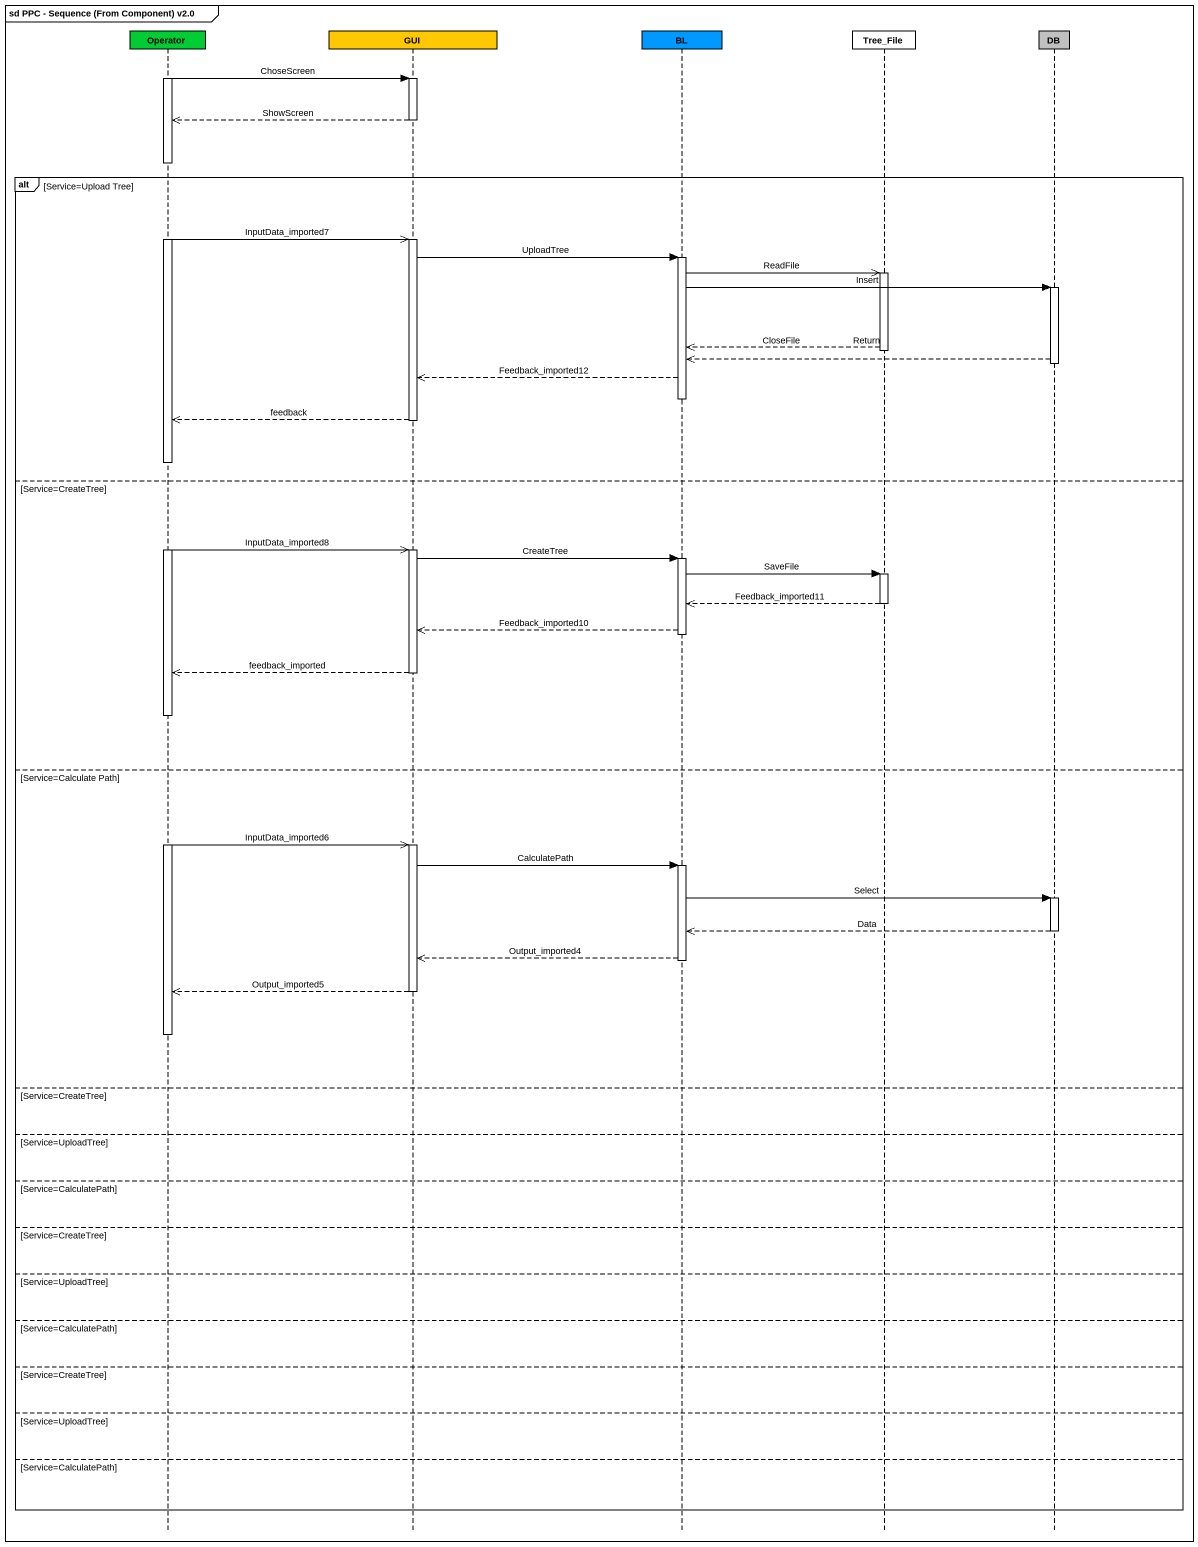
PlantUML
@startuml
mainframe sd PPC - Sequence (From Component) v2.0
hide footbox
participant Operator #00CC33
participant GUI #FFC800
participant BL #0099FF
participant Tree_File #FFFFFF
participant DB #C0C0C0

activate Operator
Operator -> GUI : ChoseScreen
activate GUI
GUI -->> Operator : ShowScreen
deactivate GUI
alt Service=Upload Tree
  Operator ->> GUI : InputData_imported7
  activate GUI
  GUI -> BL : UploadTree
  activate BL
  BL ->> Tree_File : ReadFile
  activate Tree_File
  BL -> DB : Insert
  activate DB
  Tree_File -->> BL : CloseFile
  deactivate Tree_File
  DB -->> BL : Return
  deactivate DB
  BL -->> GUI : Feedback_imported12
  deactivate BL
  GUI -->> Operator : feedback
  deactivate GUI
else Service=CreateTree
  Operator ->> GUI : InputData_imported8
  activate GUI
  GUI -> BL : CreateTree
  activate BL
  BL -> Tree_File : SaveFile
  activate Tree_File
  Tree_File -->> BL : Feedback_imported11
  deactivate Tree_File
  BL -->> GUI : Feedback_imported10
  deactivate BL
  GUI -->> Operator : feedback_imported
  deactivate GUI
else Service=Calculate Path
  Operator ->> GUI : InputData_imported6
  activate GUI
  GUI -> BL : CalculatePath
  activate BL
  BL -> DB : Select
  activate DB
  DB -->> BL : Data
  deactivate DB
  BL -->> GUI : Output_imported4
  deactivate BL
  GUI -->> Operator : Output_imported5
  deactivate GUI
  deactivate Operator
else Service=CreateTree
else Service=UploadTree
else Service=CalculatePath
else Service=CreateTree
else Service=UploadTree
else Service=CalculatePath
else Service=CreateTree
else Service=UploadTree
else Service=CalculatePath
end
@enduml
